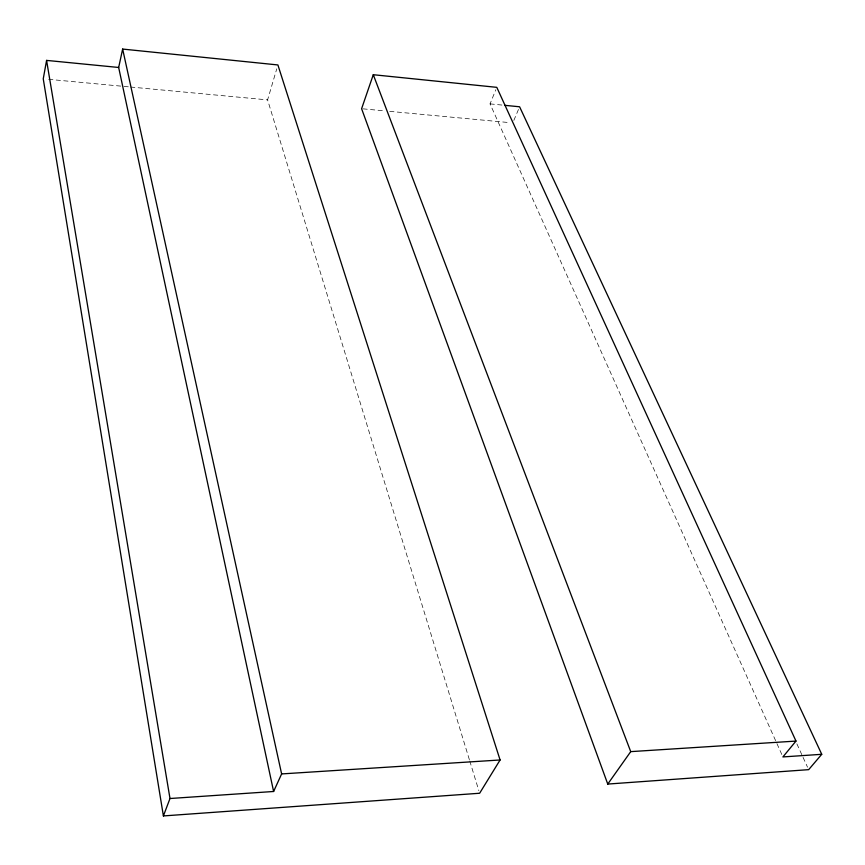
<?xml version="1.0" encoding="UTF-8"?>
<svg xmlns="http://www.w3.org/2000/svg" width="865" height="865" viewBox="0 0 865 865"><rect width="100%" height="100%" fill="white"/><g stroke="black" fill="none" stroke-linecap="round" stroke-linejoin="round"><path stroke-width="0.65" stroke-dasharray="4.33 3.24" d="M469.371 759.686L267.599 99.886L276.757 68.832M781.809 754.464L490.055 103.886L495.829 89.711M513.832 120.43L518.557 109.271M48.624 79.331L129.231 86.9M130.572 87.03L267.599 99.886M362.943 108.839L384.352 110.85M389.704 111.358L510.112 122.668M490.055 103.886L502.143 105.076M796.881 743.878L802.493 756.151M803.055 757.383L807.542 767.201M469.76 760.973L478.842 790.675"/><path stroke-width="1.3" d="M118.667 67.47L46.58 60.399L43.25 78.823L163.399 815.933L479.632 793.248L500.089 759.978L277.903 64.951L122.646 49.067L118.667 67.47L273.61 791.486L169.994 798.514L163.399 815.933M821.75 754.302L782.912 756.929L795.984 741.078L496.791 87.343L373.28 74.714L361.602 108.72L607.76 784.068L808.667 769.655L821.75 754.302L519.606 106.784L504.825 105.335M273.61 791.486L281.622 773.926L122.646 49.067M607.76 784.068L630.726 751.631L795.984 741.078M281.622 773.926L500.089 759.978M373.28 74.714L630.726 751.631M46.58 60.399L169.994 798.514"/></g></svg>
